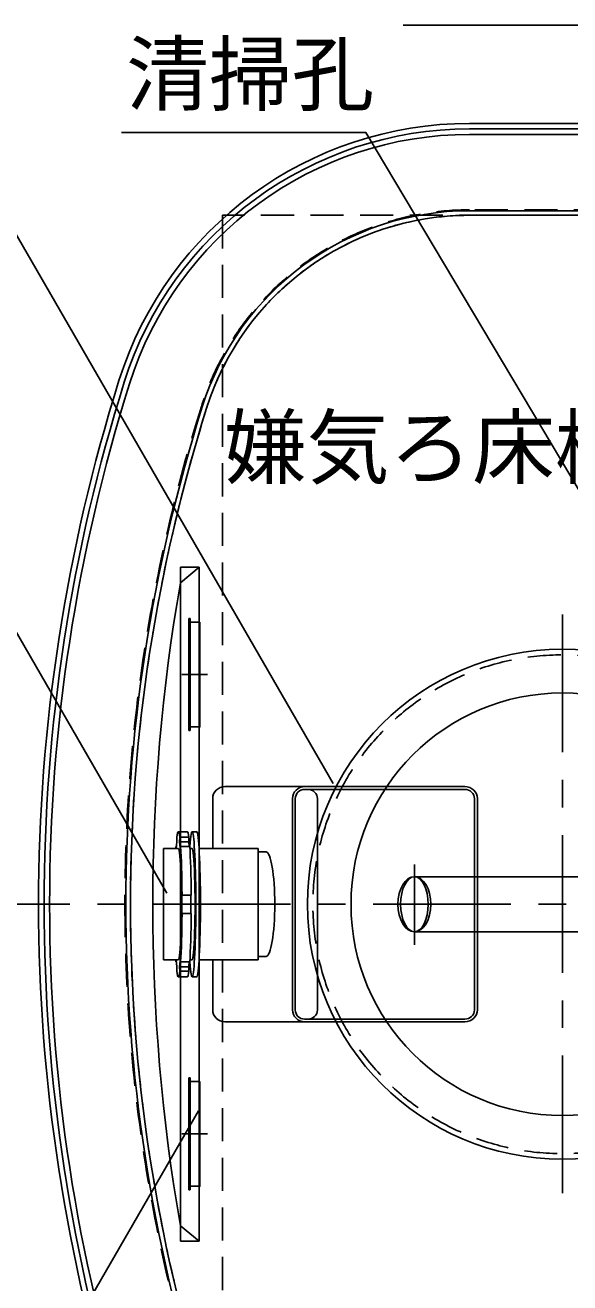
# Model space of a CAD drawing. Units: millimetres, scale not verified. Extents: x -22790 to 8910, y -6308 to 6308.
# Drawn here: x -6320 to -5728, y 582 to 1951 of the extents above; entities that cross this region are included whole.
import ezdxf
from ezdxf.enums import TextEntityAlignment as Align

# ---------------------------------------------------------------- set-up
doc = ezdxf.new("R2010")
doc.units = ezdxf.units.MM
doc.header["$LTSCALE"] = 30
doc.linetypes.add('CHAIN1', pattern=[8, 5, -1, 1, -1])
doc.linetypes.add('DASHED1', pattern=[1.8, 1.2, -0.6])
for name, color, linetype, lineweight in [('0-2_空気管', 3, 'Continuous', 25), ('0-4_躯体', 3, 'Continuous', 25), ('0-5_機器', 3, 'Continuous', 25), ('0-6_文字', 3, 'Continuous', 25), ('0-7_補助線', 3, 'Continuous', 25), ('0-A_0A', 3, 'Continuous', 25)]:
    doc.layers.add(name, color=color, linetype=linetype, lineweight=lineweight)
doc.styles.add('ＭＳ ゴシック', font='')
doc.styles.get('ＭＳ ゴシック').set_extended_font_data('MS Gothic')

msp = doc.modelspace()

# ---------------------------------------------------------------- linework, layer by layer
at = {"layer": '0-2_空気管'}
for p, q in [((-5836.71, 1843.75), (-4067.8, 1843.75)), ((-5836.71, 1837.75), (-4067.8, 1837.75)), ((-5836.71, 1831.75), (-4067.8, 1831.75)), ((-5363.16, 1748.75), (-5836.71, 1748.75)), ((-5363.16, 1743.75), (-5836.71, 1743.75)), ((-6151.52, 1360.59), (-6151.52, 626.91)), ((-6151.52, 1360.59), (-6131.21, 1360.59)), ((-6151.52, 1343.75), (-6131.21, 1360.59)), ((-6131.21, 1360.59), (-6131.21, 626.91)), ((-6142.18, 1182.75), (-6142.18, 1304.75)), ((-6140.68, 1304.75), (-6142.18, 1304.75)), ((-6140.68, 1182.75), (-6140.68, 1304.75)), ((-6140.68, 1300.75), (-6130.18, 1300.75)), ((-6140.68, 1182.75), (-6142.18, 1182.75)), ((-5896.79, 1023.75), (-5045.8, 1023.75)), ((-5045.8, 963.75), (-5896.79, 963.75)), ((-6142.18, 682.75), (-6142.18, 804.75)), ((-6140.68, 804.75), (-6142.18, 804.75)), ((-6140.68, 682.75), (-6140.68, 804.75)), ((-6140.68, 800.75), (-6130.18, 800.75)), ((-6140.68, 682.75), (-6142.18, 682.75)), ((-6151.52, 643.75), (-6131.21, 626.91)), ((-6151.52, 626.91), (-6131.21, 626.91))]:
    msp.add_line(p, q, dxfattribs=at)
at = {"layer": '0-2_空気管', "linetype": 'DASHED1'}
for p, q in [((-5363.16, 1749.75), (-5836.71, 1749.75)), ((-5363.16, 1743.75), (-5836.71, 1743.75))]:
    msp.add_line(p, q, dxfattribs=at)
at = {"layer": '0-2_空気管', "linetype": 'CHAIN1'}
for p, q in [((-5735.8, 1309.12), (-5735.8, 676.04)), ((-5896.79, 949.69), (-5896.79, 1036.94)), ((-6421.75, 993.75), (-3352.23, 993.75))]:
    msp.add_line(p, q, dxfattribs=at)
at = {"layer": '0-2_空気管'}
for points in [[(-6140.68, 1186.75), (-6130.18, 1186.75), (-6130.18, 1300.75)], [(-6140.68, 686.75), (-6130.18, 686.75), (-6130.18, 800.75)]]:
    msp.add_lwpolyline(points, dxfattribs=at)
for radius in [277.5, 230]:
    msp.add_circle((-5735.8, 993.75), radius, dxfattribs=at)
at = {"layer": '0-2_空気管', "linetype": 'DASHED1'}
msp.add_circle((-5735.8, 993.75), 271.5, dxfattribs=at)
at = {"layer": '0-2_空気管'}
for centre, radius, start, end in [((-5836.71, 1443.75), 400, 90, 162.542), ((-5836.71, 1443.75), 394, 90, 162.542), ((-5836.71, 1443.75), 388, 90, 162.542), ((-5836.71, 1443.75), 305, 90, 162.542), ((-5836.71, 1443.75), 300, 90, 162.542), ((-4405.8, 993.75), 1900, 162.542, 180), ((-4405.8, 993.75), 1894, 162.542, 180), ((-4405.8, 993.75), 1888, 162.542, 180), ((-4405.8, 993.75), 1805, 162.542, 180), ((-4405.8, 993.75), 1800, 162.542, 180), ((-4127.67, 993.75), 2053.89, 170.188, 189.812), ((-4405.8, 993.75), 1900, 180, 197.458), ((-4405.8, 993.75), 1894, 180, 197.458), ((-4405.8, 993.75), 1888, 180, 197.458), ((-4405.8, 993.75), 1805, 180, 197.458), ((-4405.8, 993.75), 1800, 180, 197.458)]:
    msp.add_arc(centre, radius, start, end, dxfattribs=at)
at = {"layer": '0-2_空気管', "linetype": 'DASHED1'}
for centre, radius, start, end in [((-5836.71, 1443.75), 306, 90, 162.542), ((-5836.71, 1443.75), 300, 90, 162.542), ((-4405.8, 993.75), 1806, 162.542, 180), ((-4405.8, 993.75), 1800, 162.542, 180), ((-4405.8, 993.75), 1806, 180, 197.458), ((-4405.8, 993.75), 1800, 180, 197.458)]:
    msp.add_arc(centre, radius, start, end, dxfattribs=at)
at = {"layer": '0-2_空気管'}
msp.add_ellipse((-5896.79, 993.75), major_axis=(0, 30), ratio=0.6, dxfattribs=at)
at = {"layer": '0-4_躯体', "linetype": 'CHAIN1'}
msp.add_line((-5896.79, 954.04), (-5896.79, 1035.97), dxfattribs=at)
at = {"layer": '0-4_躯体'}
msp.add_ellipse((-5896.79, 993.75), major_axis=(0, 30), ratio=0.5, dxfattribs=at)
at = {"layer": '0-5_機器', "color": 2, "linetype": 'DASHED1'}
msp.add_lwpolyline([(-3705.8, 1743.75), (-6105.8, 1743.75), (-6105.8, 243.75)], dxfattribs=at)
at = {"layer": '0-6_文字'}
msp.add_line((-5134.22, 1950.74), (-5908.87, 1950.74), dxfattribs=at)
for points in [[(-5985.32, 1125.02), (-6444.36, 1920.09), (-6962.36, 1920.09)], [(-5546.42, 1156.67), (-5949.48, 1833.85), (-6215.49, 1833.85)], [(-6166.13, 1005.75), (-6378.01, 1372.73), (-6644.01, 1372.73)], [(-6131.78, 768.92), (-6586.95, -19.45), (-6852.95, -19.45)]]:
    msp.add_lwpolyline(points, dxfattribs=at)
at = {"layer": '0-7_補助線'}
for p, q in [((-6149.79, 1243.75), (-6122.05, 1243.75)), ((-6149.79, 743.75), (-6122.05, 743.75))]:
    msp.add_line(p, q, dxfattribs=at)
at = {"layer": '0-7_補助線', "linetype": 'DASHED1'}
msp.add_line((-6115.36, 993.75), (-6179.78, 993.75), dxfattribs=at)
at = {"layer": '0-A_0A'}
for p, q in [((-5841.97, 1121.75), (-6103.14, 1121.75)), ((-6016.31, 1118.75), (-5841.97, 1118.75)), ((-6116.31, 1054.25), (-6116.31, 1108.75)), ((-6029.49, 1108.75), (-6029.49, 878.75)), ((-6026.45, 878.75), (-6026.45, 1108.75)), ((-6002.31, 878.75), (-6002.31, 1108.75)), ((-5831.46, 1108.75), (-5831.46, 878.75)), ((-5828.3, 878.75), (-5828.3, 1108.75)), ((-6143.78, 1072.75), (-6153.77, 1072.75)), ((-6133.79, 1072.75), (-6138.79, 1072.75)), ((-6169.74, 933.25), (-6169.74, 1054.25)), ((-6153.72, 1054.25), (-6169.74, 1054.25)), ((-6156.27, 1056.62), (-6155.69, 1056.62)), ((-6156.2, 1054.25), (-6156.27, 1056.62)), ((-6155.22, 1061.82), (-6155.9, 1054.25)), ((-6155.36, 1066.62), (-6155.22, 1061.82)), ((-6152.31, 1061.82), (-6152.17, 1066.62)), ((-6151.41, 1051.82), (-6152.31, 1061.82)), ((-6152.17, 1066.62), (-6142.18, 1066.62)), ((-6151.26, 1056.62), (-6151.41, 1051.82)), ((-6141.28, 1056.62), (-6151.26, 1056.62)), ((-6142.18, 1066.62), (-6142.33, 1061.82)), ((-6138.7, 1054.25), (-6141.12, 1054.25)), ((-6066.74, 1054.25), (-6131.13, 1054.25)), ((-6066.74, 1054.25), (-6066.74, 933.25)), ((-6066.74, 1050.75), (-6058.22, 1050.75)), ((-6149.95, 1003.75), (-6139.68, 1003.75)), ((-6149.95, 983.75), (-6149.95, 1003.75)), ((-6139.97, 1003.75), (-6139.97, 983.75)), ((-6139.68, 983.75), (-6149.95, 983.75)), ((-6153.72, 933.25), (-6169.74, 933.25)), ((-6156.27, 930.88), (-6156.2, 933.25)), ((-6155.9, 933.25), (-6155.22, 925.68)), ((-6152.31, 925.68), (-6151.41, 935.68)), ((-6151.41, 935.68), (-6151.26, 930.88)), ((-6138.7, 933.25), (-6141.12, 933.25)), ((-6066.74, 933.25), (-6131.13, 933.25)), ((-6116.31, 878.75), (-6116.31, 933.25)), ((-6066.74, 936.75), (-6058.22, 936.75)), ((-6155.69, 930.88), (-6156.27, 930.88)), ((-6155.22, 925.68), (-6155.36, 920.88)), ((-6152.31, 925.68), (-6142.33, 925.68)), ((-6152.17, 920.88), (-6152.31, 925.68)), ((-6142.18, 920.88), (-6152.17, 920.88)), ((-6151.26, 930.88), (-6141.28, 930.88)), ((-6141.86, 930.88), (-6142.33, 925.68)), ((-6142.33, 925.68), (-6142.18, 920.88)), ((-6143.78, 914.75), (-6153.77, 914.75)), ((-6133.79, 914.75), (-6138.79, 914.75)), ((-6103.14, 865.75), (-5841.97, 865.75)), ((-5841.97, 868.75), (-6016.31, 868.75))]:
    msp.add_line(p, q, dxfattribs=at)
msp.add_lwpolyline([(-6152.31, 1061.82), (-6142.33, 1061.82), (-6141.86, 1056.62)], dxfattribs=at)
for centre, major_axis, ratio, start_param, end_param in [((-6103.14, 1108.75), (-13.18, 0), 0.986572, 4.712389, 6.2831853), ((-6016.31, 1108.75), (-13.18, 0), 0.986572, 4.712389, 6.2831853), ((-6016.31, 1108.75), (-10.14, 0), 0.986572, 4.712389, 6.2831853), ((-6012.83, 1108.75), (10.51, 0), 0.951057, 6.2831853, 7.8539816), ((-5841.97, 1108.75), (13.67, 0), 0.951057, 6.2831853, 7.8539816), ((-5841.97, 1108.75), (10.51, 0), 0.951057, 6.2831853, 7.8539816), ((-6153.77, 993.75), (0, 79), 0.052336, 5.8865093, 6.6798613), ((-6143.78, 993.75), (0, 79), 0.052336, 5.8865093, 6.2831853), ((-6138.79, 993.75), (0, 79), 0.052336, 2.4910711, 6.9337069), ((-6133.79, 993.75), (0, 79), 0.052336, 3.1415927, 6.2831853), ((-6153.77, 993.75), (0, 79), 0.052336, 0.6505216, 0.6984765), ((-6153.72, 993.75), (0, -60.5), 0.052408, 6.2831853, 9.424778), ((-6153.77, 993.75), (0, -79), 0.052336, 1.6977191, 2.4910711), ((-6143.78, 993.75), (0, -79), 0.052336, 1.6977191, 2.4910711), ((-6138.7, 993.75), (0, -60.5), 0.052408, 6.2831853, 9.424778), ((-6058.22, 993.75), (0, 57), 0.165549, 3.1415927, 6.2831853), ((-6153.77, 993.75), (0, -79), 0.052336, 0.6505216, 1.4438735), ((-6143.78, 993.75), (0, -79), 0.052336, 0.6505216, 1.4438735), ((-6153.77, 993.75), (0, 79), 0.052336, 2.4431162, 2.4910711), ((-6153.77, 993.75), (0, -79), 0.052336, 5.8865093, 6.6798613), ((-6143.78, 993.75), (0, -79), 0.052336, 6.2831853, 6.6798613), ((-6103.14, 878.75), (-13.18, 0), 0.986572, 6.2831853, 7.8539816), ((-6016.31, 878.75), (-13.18, 0), 0.986572, 6.2831853, 7.8539816), ((-6016.31, 878.75), (-10.14, 0), 0.986572, 6.2831853, 7.8539816), ((-6012.83, 878.75), (10.51, 0), 0.951057, 4.712389, 6.2831853), ((-5841.97, 878.75), (10.51, 0), 0.951057, 4.712389, 6.2831853), ((-5841.97, 878.75), (13.67, 0), 0.951057, 4.712389, 6.2831853)]:
    msp.add_ellipse(centre, major_axis=major_axis, ratio=ratio, start_param=start_param, end_param=end_param, dxfattribs=at)

# ---------------------------------------------------------------- texts
at = {"layer": '0-6_文字', "color": 4, "style": 'ＭＳ ゴシック'}
for s, p in [('清掃孔', (-6210.49, 1844.85)), ('嫌気ろ床槽第1室', (-6103.99, 1438.55))]:
    msp.add_text(s, height=65.98, dxfattribs=at).set_placement(p, align=Align.BOTTOM_LEFT)

doc.saveas('drawing.dxf')
